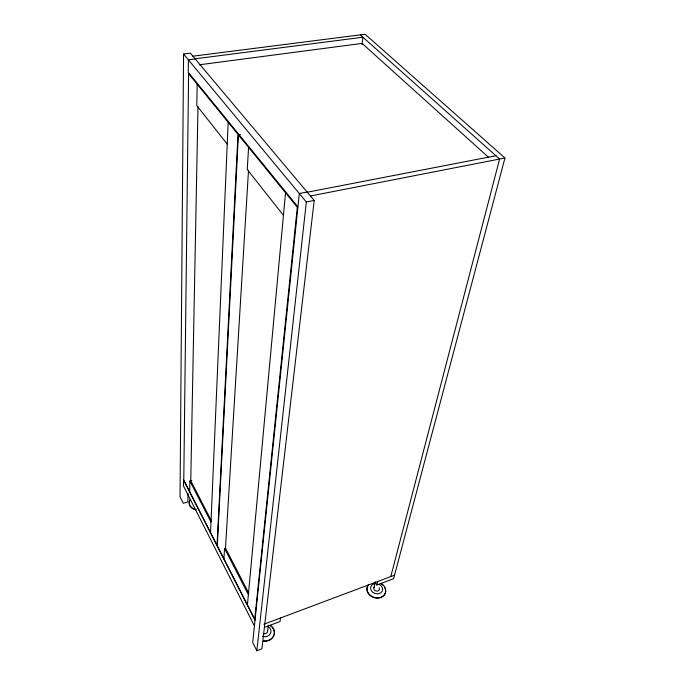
<?xml version="1.0" encoding="UTF-8"?>
<svg xmlns="http://www.w3.org/2000/svg" width="685" height="685" viewBox="0 0 685 685"><rect width="100%" height="100%" fill="white"/><g stroke="black" fill="none" stroke-linecap="round" stroke-linejoin="round"><path stroke-width="1.03" d="M307.111 192.014L299.311 193.521L252.714 642.487L256.841 650.75L261.893 648.798L314.192 200.44L190.361 53.165L183.563 54.029L180.035 496.839L183.263 503.304L187.878 501.865L188.024 493.303M189.685 491.616L189.882 481.058L191.809 480.468M197.177 84.204L196.783 105.567L227.232 144.15M197.991 106.458L190.755 480.784L211.425 520.848M210.552 532.536L228.165 122.298M238.423 134.894L217.308 545.782L254.751 619.197L297.307 207.264L238.423 134.894L240.478 134.56M223.935 558.763L224.552 548.377L248.381 594.649M248.578 147.378L247.251 169.512L283.436 215.355M248.501 170.342L225.476 548.068L248.843 593.364M247.439 604.864L285.525 192.785M256.841 650.75L306.341 201.989L183.563 54.029M267.587 631.467L268.349 625.182M280.516 617.981L280.045 621.518L264.444 627.391M361.92 44.636L362.947 37.221L195.114 58.816M373.924 587.721L375.363 581.83M192.905 56.196L365.105 34.25L504.965 157.995L393.601 578.705L376.861 585.016L377.735 581.479M390.784 576.582L499.613 159.04L360.293 34.866M263.879 624.232L394.543 575.169M306.341 201.989L314.192 200.44M310.459 195.996L504.965 157.995M307.282 192.22L495.906 155.735M199.232 64.81L362.091 43.412L488.653 157.413M195.234 58.961L188.392 59.843L188.247 72.293L297.924 206.904M375.192 582.344L376.861 585.016M189.882 481.058L211.006 522.073M255.025 620.25L183.529 480.014L183.46 485.948L254.435 625.927M379.113 587.816A2.868 2.355 18.3 0 1 378.266 590.804A2.868 2.355 18.3 0 1 374.558 590.119L374.13 589.562A2.868 2.355 18.3 0 1 374.233 587.182M381.108 583.432A9.556 7.86 18.3 0 1 384.448 594.717A9.556 7.86 18.3 0 1 371.544 596.224A9.556 7.86 18.3 0 1 368.282 584.93M384.448 586.959A9.556 7.86 18.3 0 1 382.264 596.866A9.556 7.86 18.3 0 1 370.157 595.548A9.556 7.86 18.3 0 1 368.222 585.196M381.04 583.697A9.556 7.86 18.3 0 1 382.966 585.161M379.678 584.613A6.122 5.026 18.3 0 1 380.843 592.782A6.122 5.026 18.3 0 1 371.373 590.701A6.122 5.026 18.3 0 1 375.132 583.611M196.056 509.837A8.973 6.996 -0.5 0 1 189.899 500.247M196.064 509.563A8.982 6.996 -0.5 0 1 189.899 499.973M267.578 630.782A2.988 2.629 6.1 0 1 263.511 633.505M270.215 625.234A9.95 8.751 6.1 0 1 273.803 635.509A9.95 8.751 6.1 0 1 263.545 640.946M274.351 633.514A9.95 8.751 6.1 0 1 263.511 641.203M270.181 625.491A9.95 8.751 6.1 0 1 274.394 632.752M268.297 626.629A6.379 5.6 6.1 0 1 270.25 633.873A6.379 5.6 6.1 0 1 262.389 636.314M188.598 73.663L183.785 480.057L217.025 545.226L237.995 134.371L188.598 73.663"/></g></svg>
